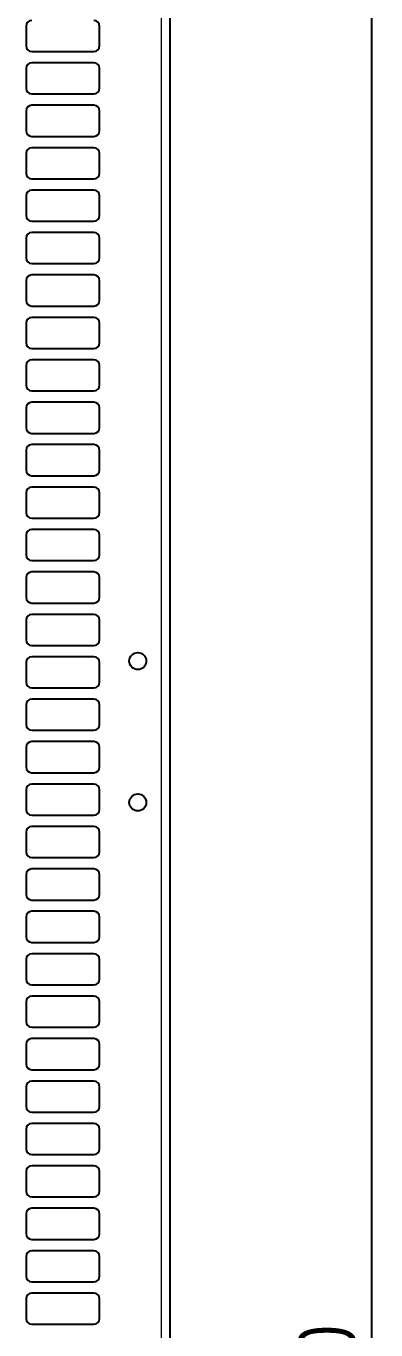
# Model space of a CAD drawing. Header units: millimetres. Extents: x -1052 to 1235, y -90 to 1990.
# Drawn here: x -111.6 to 12.1, y 974.3 to 1435.3 of the extents above; entities that cross this region are included whole.
import ezdxf

# ---------------------------------------------------------------- set-up
doc = ezdxf.new("R2010")
doc.units = ezdxf.units.MM
doc.layers.add('FORMAT', color=7, linetype='Continuous')
doc.styles.add('SLDTEXTSTYLE0', font='TXT', dxfattribs={"width": 0.75})
doc.dimstyles.new('SLDDIMSTYLE0', dxfattribs={"dimtxt": 20, "dimasz": 10, "dimexe": 0, "dimexo": 0.0625, "dimgap": 5, "dimtad": 2, "dimdec": 1, "dimrnd": 1e-09, "dimzin": 12, "dimdsep": 46, "dimtxsty": 'SLDTEXTSTYLE0', "dimsah": 1, "dimcen": 0.09, "dimadec": 0, "dimazin": 3, "dimtfac": 1, "dimtofl": 0, "dimtmove": 0, "dimatfit": 3, "dimfxl": 0, "dimfrac": 2, "dimtolj": 1, "dimtzin": 12, "dimarcsym": 0})

# ---------------------------------------------------------------- blocks, each defined once
blk = doc.blocks.new('_D_2')
at = {"layer": 'FORMAT'}
for p, q in [((-72.07, 1710.8), (11.57, 1710.8)), ((10.57, 1710.8), (10.57, 210.8)), ((-72.07, 210.8), (11.57, 210.8))]:
    blk.add_line(p, q, dxfattribs=at)
for points in [[(10.57, 1710.8), (9.04, 1700.8), (12.11, 1700.8)], [(10.57, 210.8), (12.11, 220.8), (9.04, 220.8)]]:
    blk.add_solid(points, dxfattribs=at)
at = {"layer": 'FORMAT', "insert": (-15.21, 931.24), "char_height": 20, "attachment_point": 1, "rotation": 90, "style": 'SLDTEXTSTYLE0'}
blk.add_mtext('1500', dxfattribs=at)

msp = doc.modelspace()

# ---------------------------------------------------------------- linework, layer by layer
at = {"color": 8, "linetype": 'Continuous', "lineweight": 18}
msp.add_line((-63.68, 119.3), (-63.68, 1802.3), dxfattribs=at)
at = {"color": 7, "linetype": 'Continuous', "lineweight": 25}
for p, q in [((-60.58, 119.3), (-60.58, 1802.3)), ((-111.58, 1435.3), (-111.58, 1428.3)), ((-85.58, 1428.3), (-85.58, 1435.3)), ((-109.58, 1426.3), (-87.58, 1426.3)), ((-111.58, 1420.3), (-111.58, 1413.3)), ((-87.58, 1422.3), (-109.58, 1422.3)), ((-85.58, 1413.3), (-85.58, 1420.3)), ((-109.58, 1411.3), (-87.58, 1411.3)), ((-87.58, 1407.3), (-109.58, 1407.3)), ((-111.58, 1405.3), (-111.58, 1398.3)), ((-85.58, 1398.3), (-85.58, 1405.3)), ((-109.58, 1396.3), (-87.58, 1396.3)), ((-87.58, 1392.3), (-109.58, 1392.3)), ((-111.58, 1390.3), (-111.58, 1383.3)), ((-85.58, 1383.3), (-85.58, 1390.3)), ((-109.58, 1381.3), (-87.58, 1381.3)), ((-111.58, 1375.3), (-111.58, 1368.3)), ((-87.58, 1377.3), (-109.58, 1377.3)), ((-85.58, 1368.3), (-85.58, 1375.3)), ((-109.58, 1366.3), (-87.58, 1366.3)), ((-111.58, 1360.3), (-111.58, 1353.3)), ((-87.58, 1362.3), (-109.58, 1362.3)), ((-85.58, 1353.3), (-85.58, 1360.3)), ((-109.58, 1351.3), (-87.58, 1351.3)), ((-87.58, 1347.3), (-109.58, 1347.3)), ((-111.58, 1345.3), (-111.58, 1338.3)), ((-85.58, 1338.3), (-85.58, 1345.3)), ((-109.58, 1336.3), (-87.58, 1336.3)), ((-87.58, 1332.3), (-109.58, 1332.3)), ((-111.58, 1330.3), (-111.58, 1323.3)), ((-85.58, 1323.3), (-85.58, 1330.3)), ((-109.58, 1321.3), (-87.58, 1321.3)), ((-111.58, 1315.3), (-111.58, 1308.3)), ((-87.58, 1317.3), (-109.58, 1317.3)), ((-85.58, 1308.3), (-85.58, 1315.3)), ((-109.58, 1306.3), (-87.58, 1306.3)), ((-111.58, 1300.3), (-111.58, 1293.3)), ((-87.58, 1302.3), (-109.58, 1302.3)), ((-85.58, 1293.3), (-85.58, 1300.3)), ((-109.58, 1291.3), (-87.58, 1291.3)), ((-87.58, 1287.3), (-109.58, 1287.3)), ((-111.58, 1285.3), (-111.58, 1278.3)), ((-85.58, 1278.3), (-85.58, 1285.3)), ((-109.58, 1276.3), (-87.58, 1276.3)), ((-111.58, 1270.3), (-111.58, 1263.3)), ((-87.58, 1272.3), (-109.58, 1272.3)), ((-85.58, 1263.3), (-85.58, 1270.3)), ((-109.58, 1261.3), (-87.58, 1261.3)), ((-111.58, 1255.3), (-111.58, 1248.3)), ((-87.58, 1257.3), (-109.58, 1257.3)), ((-85.58, 1248.3), (-85.58, 1255.3)), ((-109.58, 1246.3), (-87.58, 1246.3)), ((-111.58, 1240.3), (-111.58, 1233.3)), ((-87.58, 1242.3), (-109.58, 1242.3)), ((-85.58, 1233.3), (-85.58, 1240.3)), ((-109.58, 1231.3), (-87.58, 1231.3)), ((-87.58, 1227.3), (-109.58, 1227.3)), ((-111.58, 1225.3), (-111.58, 1218.3)), ((-85.58, 1218.3), (-85.58, 1225.3)), ((-109.58, 1216.3), (-87.58, 1216.3)), ((-111.58, 1210.3), (-111.58, 1203.3)), ((-87.58, 1212.3), (-109.58, 1212.3)), ((-85.58, 1203.3), (-85.58, 1210.3)), ((-109.58, 1201.3), (-87.58, 1201.3)), ((-111.58, 1195.3), (-111.58, 1188.3)), ((-87.58, 1197.3), (-109.58, 1197.3)), ((-85.58, 1188.3), (-85.58, 1195.3)), ((-109.58, 1186.3), (-87.58, 1186.3)), ((-111.58, 1180.3), (-111.58, 1173.3)), ((-87.58, 1182.3), (-109.58, 1182.3)), ((-85.58, 1173.3), (-85.58, 1180.3)), ((-109.58, 1171.3), (-87.58, 1171.3)), ((-87.58, 1167.3), (-109.58, 1167.3)), ((-111.58, 1165.3), (-111.58, 1158.3)), ((-85.58, 1158.3), (-85.58, 1165.3)), ((-109.58, 1156.3), (-87.58, 1156.3)), ((-111.58, 1150.3), (-111.58, 1143.3)), ((-87.58, 1152.3), (-109.58, 1152.3)), ((-85.58, 1143.3), (-85.58, 1150.3)), ((-109.58, 1141.3), (-87.58, 1141.3)), ((-111.58, 1135.3), (-111.58, 1128.3)), ((-87.58, 1137.3), (-109.58, 1137.3)), ((-85.58, 1128.3), (-85.58, 1135.3)), ((-109.58, 1126.3), (-87.58, 1126.3)), ((-111.58, 1120.3), (-111.58, 1113.3)), ((-87.58, 1122.3), (-109.58, 1122.3)), ((-85.58, 1113.3), (-85.58, 1120.3)), ((-109.58, 1111.3), (-87.58, 1111.3)), ((-87.58, 1107.3), (-109.58, 1107.3)), ((-111.58, 1105.3), (-111.58, 1098.3)), ((-85.58, 1098.3), (-85.58, 1105.3)), ((-109.58, 1096.3), (-87.58, 1096.3)), ((-111.58, 1090.3), (-111.58, 1083.3)), ((-87.58, 1092.3), (-109.58, 1092.3)), ((-85.58, 1083.3), (-85.58, 1090.3)), ((-109.58, 1081.3), (-87.58, 1081.3)), ((-111.58, 1075.3), (-111.58, 1068.3)), ((-87.58, 1077.3), (-109.58, 1077.3)), ((-85.58, 1068.3), (-85.58, 1075.3)), ((-109.58, 1066.3), (-87.58, 1066.3)), ((-87.58, 1062.3), (-109.58, 1062.3)), ((-111.58, 1060.3), (-111.58, 1053.3)), ((-85.58, 1053.3), (-85.58, 1060.3)), ((-109.58, 1051.3), (-87.58, 1051.3)), ((-87.58, 1047.3), (-109.58, 1047.3)), ((-111.58, 1045.3), (-111.58, 1038.3)), ((-85.58, 1038.3), (-85.58, 1045.3)), ((-109.58, 1036.3), (-87.58, 1036.3)), ((-111.58, 1030.3), (-111.58, 1023.3)), ((-87.58, 1032.3), (-109.58, 1032.3)), ((-85.58, 1023.3), (-85.58, 1030.3)), ((-109.58, 1021.3), (-87.58, 1021.3)), ((-111.58, 1015.3), (-111.58, 1008.3)), ((-87.58, 1017.3), (-109.58, 1017.3)), ((-85.58, 1008.3), (-85.58, 1015.3)), ((-109.58, 1006.3), (-87.58, 1006.3)), ((-87.58, 1002.3), (-109.58, 1002.3)), ((-111.58, 1000.3), (-111.58, 993.3)), ((-85.58, 993.3), (-85.58, 1000.3)), ((-109.58, 991.3), (-87.58, 991.3)), ((-87.58, 987.3), (-109.58, 987.3)), ((-111.58, 985.3), (-111.58, 978.3)), ((-85.58, 978.3), (-85.58, 985.3)), ((-109.58, 976.3), (-87.58, 976.3))]:
    msp.add_line(p, q, dxfattribs=at)
for centre in [(-72.08, 1210.8), (-72.08, 1160.8)]:
    msp.add_circle(centre, 3, dxfattribs=at)
for centre, start, end in [((-109.58, 1435.3), 90, 180), ((-87.58, 1435.3), 0, 90), ((-109.58, 1428.3), 180, 270), ((-87.58, 1428.3), 270, 0), ((-109.58, 1420.3), 90, 180), ((-87.58, 1420.3), 0, 90), ((-109.58, 1413.3), 180, 270), ((-87.58, 1413.3), 270, 0), ((-109.58, 1405.3), 90, 180), ((-87.58, 1405.3), 0, 90), ((-109.58, 1398.3), 180, 270), ((-87.58, 1398.3), 270, 0), ((-109.58, 1390.3), 90, 180), ((-87.58, 1390.3), 0, 90), ((-109.58, 1383.3), 180, 270), ((-87.58, 1383.3), 270, 0), ((-109.58, 1375.3), 90, 180), ((-87.58, 1375.3), 0, 90), ((-109.58, 1368.3), 180, 270), ((-87.58, 1368.3), 270, 0), ((-109.58, 1360.3), 90, 180), ((-87.58, 1360.3), 0, 90), ((-109.58, 1353.3), 180, 270), ((-87.58, 1353.3), 270, 0), ((-109.58, 1345.3), 90, 180), ((-87.58, 1345.3), 0, 90), ((-109.58, 1338.3), 180, 270), ((-87.58, 1338.3), 270, 0), ((-109.58, 1330.3), 90, 180), ((-87.58, 1330.3), 0, 90), ((-109.58, 1323.3), 180, 270), ((-87.58, 1323.3), 270, 0), ((-109.58, 1315.3), 90, 180), ((-87.58, 1315.3), 0, 90), ((-109.58, 1308.3), 180, 270), ((-87.58, 1308.3), 270, 0), ((-109.58, 1300.3), 90, 180), ((-87.58, 1300.3), 0, 90), ((-109.58, 1293.3), 180, 270), ((-87.58, 1293.3), 270, 0), ((-109.58, 1285.3), 90, 180), ((-87.58, 1285.3), 0, 90), ((-109.58, 1278.3), 180, 270), ((-87.58, 1278.3), 270, 0), ((-109.58, 1270.3), 90, 180), ((-87.58, 1270.3), 0, 90), ((-109.58, 1263.3), 180, 270), ((-87.58, 1263.3), 270, 0), ((-109.58, 1255.3), 90, 180), ((-87.58, 1255.3), 0, 90), ((-109.58, 1248.3), 180, 270), ((-87.58, 1248.3), 270, 0), ((-109.58, 1240.3), 90, 180), ((-87.58, 1240.3), 0, 90), ((-109.58, 1233.3), 180, 270), ((-87.58, 1233.3), 270, 0), ((-109.58, 1225.3), 90, 180), ((-87.58, 1225.3), 0, 90), ((-109.58, 1218.3), 180, 270), ((-87.58, 1218.3), 270, 0), ((-109.58, 1210.3), 90, 180), ((-87.58, 1210.3), 0, 90), ((-109.58, 1203.3), 180, 270), ((-87.58, 1203.3), 270, 0), ((-109.58, 1195.3), 90, 180), ((-87.58, 1195.3), 0, 90), ((-109.58, 1188.3), 180, 270), ((-87.58, 1188.3), 270, 0), ((-109.58, 1180.3), 90, 180), ((-87.58, 1180.3), 0, 90), ((-109.58, 1173.3), 180, 270), ((-87.58, 1173.3), 270, 0), ((-109.58, 1165.3), 90, 180), ((-87.58, 1165.3), 0, 90), ((-109.58, 1158.3), 180, 270), ((-87.58, 1158.3), 270, 0), ((-109.58, 1150.3), 90, 180), ((-87.58, 1150.3), 0, 90), ((-109.58, 1143.3), 180, 270), ((-87.58, 1143.3), 270, 0), ((-109.58, 1135.3), 90, 180), ((-87.58, 1135.3), 0, 90), ((-109.58, 1128.3), 180, 270), ((-87.58, 1128.3), 270, 0), ((-109.58, 1120.3), 90, 180), ((-87.58, 1120.3), 0, 90), ((-109.58, 1113.3), 180, 270), ((-87.58, 1113.3), 270, 0), ((-109.58, 1105.3), 90, 180), ((-87.58, 1105.3), 0, 90), ((-109.58, 1098.3), 180, 270), ((-87.58, 1098.3), 270, 0), ((-109.58, 1090.3), 90, 180), ((-87.58, 1090.3), 0, 90), ((-109.58, 1083.3), 180, 270), ((-87.58, 1083.3), 270, 0), ((-109.58, 1075.3), 90, 180), ((-87.58, 1075.3), 0, 90), ((-109.58, 1068.3), 180, 270), ((-87.58, 1068.3), 270, 0), ((-109.58, 1060.3), 90, 180), ((-87.58, 1060.3), 0, 90), ((-109.58, 1053.3), 180, 270), ((-87.58, 1053.3), 270, 0), ((-109.58, 1045.3), 90, 180), ((-87.58, 1045.3), 0, 90), ((-109.58, 1038.3), 180, 270), ((-87.58, 1038.3), 270, 0), ((-109.58, 1030.3), 90, 180), ((-87.58, 1030.3), 0, 90), ((-109.58, 1023.3), 180, 270), ((-87.58, 1023.3), 270, 0), ((-109.58, 1015.3), 90, 180), ((-87.58, 1015.3), 0, 90), ((-109.58, 1008.3), 180, 270), ((-87.58, 1008.3), 270, 0), ((-109.58, 1000.3), 90, 180), ((-87.58, 1000.3), 0, 90), ((-109.58, 993.3), 180, 270), ((-87.58, 993.3), 270, 0), ((-109.58, 985.3), 90, 180), ((-87.58, 985.3), 0, 90), ((-109.58, 978.3), 180, 270), ((-87.58, 978.3), 270, 0)]:
    msp.add_arc(centre, 2, start, end, dxfattribs=at)

# ---------------------------------------------------------------- dimensions: what is measured, and where the dimension line sits
at = {"layer": 'FORMAT'}
dim = msp.add_linear_dim(base=(10.57, 210.8), p1=(-72.08, 1710.8), p2=(-72.08, 210.8), angle=90, dimstyle='SLDDIMSTYLE0', dxfattribs=at)
dim.commit()
dim.dimension.update_dxf_attribs({"geometry": '_D_2', "text_midpoint": (10.57, 960.8), "dimtype": 160})

doc.saveas('drawing.dxf')
